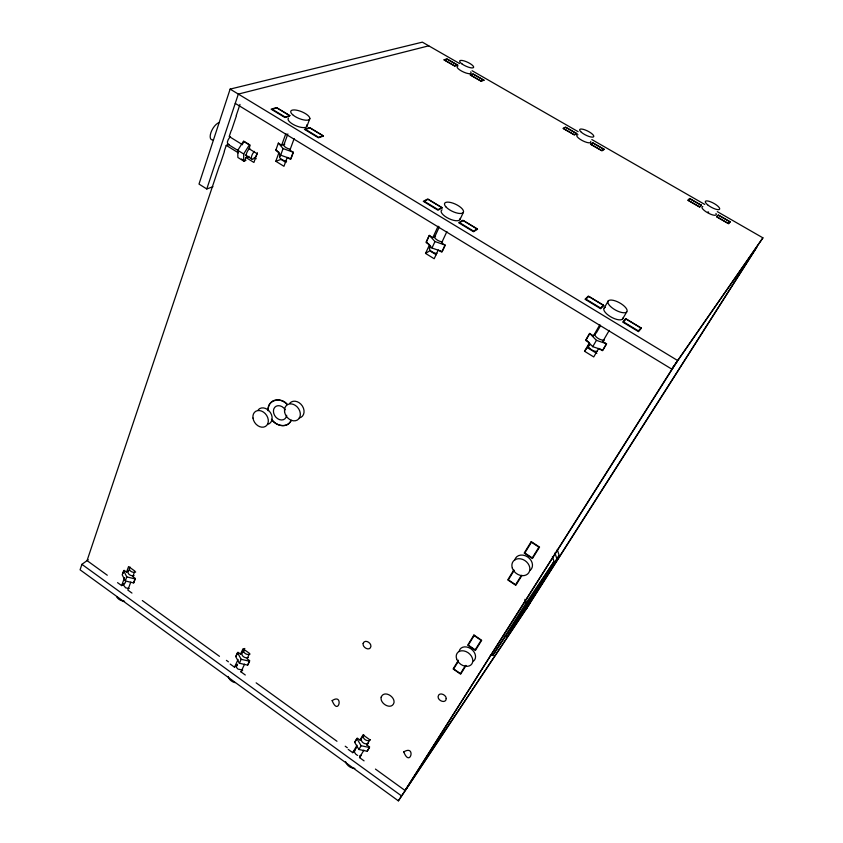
<?xml version="1.0" encoding="UTF-8"?>
<svg xmlns="http://www.w3.org/2000/svg" width="843" height="843" viewBox="0 0 843 843"><rect width="100%" height="100%" fill="white"/><g stroke="black" fill="none" stroke-linecap="round" stroke-linejoin="round"><path stroke-width="1.26" d="M268.2 410.689C266.641 399.772 281.446 396.484 287.263 404.44M354.46 751.524L355.388 749.311M123.668 584.789L124.522 583.377M459.54 63.52L422.354 42.15L230.128 89.105L199.001 184.069L206.777 188.969L212.952 186.724M88.283 559.731L81.908 564.346L80.085 569.815L398.36 800.85L526.854 608.088L757.109 246.767M206.777 188.969L238.337 94.089L428.75 45.828M219.443 165.66L87.061 560.606L107.282 575.232M224.291 151.203L226.251 145.354L228.432 144.659M231.203 130.591L229.212 136.524L242.542 144.733M236.23 115.596L239.981 104.395M219.865 165.133L224.417 151.55M231.625 130.054L236.346 115.976M242.953 143.552L243.764 141.181L250.202 145.144L248.97 148.695L257.02 153.658L253.922 162.467L245.903 157.504L244.691 161.013L241.498 159.032M122.867 573.619L124.069 570.311L126.555 572.102L129.537 569.815M117.535 582.639L121.655 585.611L124.543 577.655M126.555 572.102L128.579 566.559L134.838 571.059L132.804 576.601L135.302 578.393L133.679 582.798M294.154 138.6L289.876 150.223L293.174 152.246L290.519 159.411L287.231 157.399L283.954 166.292L275.809 161.266L279.033 152.372L275.766 150.37L278.359 143.025L283.069 148.579L293.385 152.267L290.951 158.842L280.666 155.175L275.977 149.611M278.359 143.184L281.646 145.196L285.872 133.563M279.528 156.819L280.413 154.417M283.922 144.764L287.874 133.921M125.301 580.943L126.777 576.897L123.647 570.753L122.193 574.789L125.301 580.943L133.658 582.966L135.143 578.941L126.777 576.897M280.666 155.175L283.069 148.579M130.76 582.134L127.83 590.079L131.961 593.072M307.115 125.881L309.855 118.536M235.966 656.497L237.926 652.229L240.54 654.105L244.07 650.596M230.192 664.073L234.502 667.192L238.063 659.479M240.54 654.105L243.026 648.731L249.591 653.451L247.083 658.815L249.707 660.691L247.705 664.958M446.895 231.572L441.553 242.984L445.062 245.123L441.753 252.152L438.265 250.013L434.187 258.738L425.536 253.416L429.561 244.681L426.094 242.552L429.329 235.503L432.817 237.642L434.925 236.377M432.817 237.642L438.097 226.209M429.445 248.253L430.531 245.893M434.366 237.61L439.287 226.957M236.082 666.718L237.547 664.242M239.359 663.23L241.172 659.31L237.484 652.661L235.682 656.581L239.359 663.23L247.684 665.138L249.528 661.239L241.172 659.31M431.974 248.021L434.977 241.541L429.277 235.302L426.305 241.772L431.974 248.021L442.206 251.572L445.241 245.123L434.977 241.541M245.302 675.001L240.972 671.871L244.575 664.168M460.025 219.465L463.439 212.236M604.22 307.937L608.309 300.835M354.924 742.209L357.284 738.089L360.024 740.059L363.828 735.064M348.222 749.406L352.743 752.673L357.032 745.244M360.024 740.059L363.017 734.885L369.908 739.827L366.884 745.001L369.634 746.972L367.232 751.081M609.247 330.382L602.734 341.531L606.454 343.818L602.418 350.688L598.709 348.412L593.735 356.926L584.536 351.268L589.468 342.743L585.769 340.477L589.731 333.586L593.44 335.851L596.549 332.511L600.406 325.851M593.44 335.851L599.889 324.681M584.536 351.268L589.531 344.661M592.745 346.673L596.423 340.34L589.615 333.343L585.98 339.655L592.745 346.673L602.903 350.098L606.612 343.796L596.423 340.34M358.928 749.48L361.11 745.707L356.81 738.521L354.64 742.304L358.928 749.48L367.221 751.271L369.434 747.52L361.11 745.707M364.071 760.86L359.529 757.583L363.87 750.165M622.545 319.023L626.718 311.942A10.79 4.152 28.9 0 0 615.337 300.919A10.79 4.152 28.9 0 0 610.406 306.378A10.79 4.152 28.9 0 0 626.718 311.942M291.162 420.499C287.579 428.328 276.483 426.168 272.184 420.141M458.466 660.217L453.113 668.952L460.647 674.168L466.053 665.454M513.851 569.942L507.739 579.91L515.821 585.316L521.996 575.369M458.076 661.734L453.671 668.92L460.457 673.61L465.536 665.422M514.093 570.49L508.34 579.847L515.621 584.715L521.417 575.369M243.701 161.097L243.669 153.974L249.37 144.922L243.469 141.287L237.779 150.328L237.863 157.472L243.701 161.097L245.966 160.339M398.36 800.85L529.699 603.62M235.25 103.383L671.787 369.129L762.915 237.852L717.298 211.635M375.441 769.079L405.083 790.513L674.368 365.419M676.918 361.773L405.083 790.513M490.32 655.527L492.828 655.369L526.085 602.987L554.009 561.48L552.407 556.528M554.009 561.48L521.743 612.218L492.828 655.369M505.062 635.843L507.012 637.171L559.162 555.442L557.265 549.552M559.162 555.442L507.012 637.171M755.676 248.822L525.221 610.343L527.476 606.96M762.915 237.852L671.787 369.129M359.529 757.583L361.046 755.56M366.884 745.001L368.391 742.978M352.743 752.673L356.557 747.646M237.052 664.632L236.419 666.802M602.734 341.531L604.252 339.834M240.972 671.871L242.721 670.09M230.518 136.577C228.727 138.073 225.281 143.921 228.99 144.49M234.502 667.192L237.146 664.537M121.655 585.611L125.607 582.524M425.536 253.416L429.772 250.814L436.221 254.776M361.036 755.265L359.813 755.686M275.809 161.266L281.004 159.401L286.062 162.509M281.646 145.196L284.765 144.132M245.903 157.504L249.117 156.419M289.107 116.26L284.923 117.525L271.109 109.158L276.42 107.641L289.096 115.301M242.131 670.059L237.926 669.057M129.19 588.477L125.618 587.845L123.668 585.327M356.958 755.065L357.674 755.402M707.972 211.835L708.689 212.236M472.091 70.728L578.15 131.677M591.839 139.548L704.748 204.427M230.128 89.105L677.35 360.351M587.687 347.843L596.823 353.449M254.238 157.536L256.23 158.758M227.663 144.09L243.669 153.974M245.208 154.933L251.794 159M226.251 145.354L238.411 152.868M226.409 660.364L228.421 661.818M345.209 746.224L347.327 747.752M142.319 600.553L219.454 656.318M256.146 682.841L336.968 741.271M81.908 564.346L401.51 795.887M355.672 754.053L356.273 754.601M237.357 668.541L236.609 667.403M355.177 753.452L354.576 752.167M524.873 599.341L526.085 602.987M554.957 552.945L556.865 558.867M604.062 339.866A5.448 2.234 29.2 0 1 597.445 337.969A5.448 2.234 29.2 0 1 595.474 333.723M460.12 218.379A10.358 3.962 25.3 0 1 448.961 218.653A10.358 3.962 25.3 0 1 442.059 209.833M436.853 253.437A5.216 2.15 25.3 0 1 430.562 250.677A5.216 2.15 25.3 0 1 430.531 247.589M290.118 149.211A5.174 1.96 22.1 0 1 284.934 146.808A5.174 1.96 22.1 0 1 284.312 144.29M306.852 124.775A10.2 3.678 22.3 0 1 297.273 126.281A10.2 3.678 22.3 0 1 288.464 118.104M286.599 161.161A5.132 1.992 22 0 1 280.803 158.779A5.132 1.992 22 0 1 280.287 156.029M622.977 318.011A10.748 4.194 29 0 1 610.427 316.652A10.748 4.194 29 0 1 605.306 307.326M597.265 351.289A5.406 2.266 29.2 0 1 590.037 348.633A5.406 2.266 29.2 0 1 590.037 344.829M470.679 71.855A7.682 2.16 25 0 1 463.85 72.182A7.682 2.16 25 0 1 457.738 66.239M716.002 213.479A8.103 2.36 28.7 0 1 708.394 213.184A8.103 2.36 28.7 0 1 702.799 206.535M590.722 141.424A7.84 2.276 26.7 0 1 582.355 140.602A7.84 2.276 26.7 0 1 577.95 134.722M442.575 241.825A5.248 2.107 25.3 0 1 436.2 239.296A5.248 2.107 25.3 0 1 435.578 236.051M213.5 139.78A9.758 4.31 -60.4 0 1 210.866 132.783A9.758 4.31 -60.4 0 1 219.138 122.583M257.421 152.741A5.037 2.044 -60 0 1 253.912 158.558A5.037 2.044 -60 0 1 251.393 157.409A5.037 2.044 -60 0 1 254.46 151.382M124.574 601.259A7.787 5.574 15.4 0 1 116.566 596.623M135.691 572.039A4.067 2.835 16.1 0 1 130.454 570.985A4.067 2.835 16.1 0 1 130.191 567.139M354.882 768.394A8.093 6.175 34.6 0 1 345.577 761.65M370.456 739.606A4.226 3.14 34 0 1 365.124 739.659A4.226 3.14 34 0 1 363.596 734.685M235.06 682.64A7.85 5.933 23.7 0 1 228.179 676.444M250.002 654.126A4.099 3.014 23.9 0 1 244.438 652.809A4.099 3.014 23.9 0 1 244.828 648.457M289.834 403.186A9.094 7.165 53.5 0 1 302.405 406.073A9.094 7.165 53.5 0 1 299.223 417.98M258.264 409.803A8.946 6.923 54 0 1 270.466 412.67A8.946 6.923 54 0 1 267.537 424.335M368.349 743.01A4.215 3.14 34.1 0 1 362.511 742.251A4.215 3.14 34.1 0 1 362.543 737.172M248.116 657.561A4.089 3.014 23.8 0 1 242.615 655.865A4.089 3.014 23.8 0 1 243.501 651.639M134.069 575.558A4.057 2.835 16 0 1 128.895 574.178A4.057 2.835 16 0 1 129.116 570.395M248.074 156.398A5.037 2.065 -60.1 0 1 246.409 153.942A5.037 2.065 -60.1 0 1 249.876 148.284M514.746 560.1A9.61 7.724 37 0 1 527.592 556.907A9.61 7.724 37 0 1 530.173 570.342M459.172 651.186A9.052 6.839 38.3 0 1 470.9 648.773A9.052 6.839 38.3 0 1 473.534 661.081M291.235 420.267A13.878 10.833 53.7 0 1 271.404 419.224M268.158 410.594A13.878 10.833 53.7 0 1 274.407 400.341A13.878 10.833 53.7 0 1 287.273 404.514M286.694 415.304A7.713 6.017 53.7 0 1 277.61 418.676A7.713 6.017 53.7 0 1 274.744 407.327A7.713 6.017 53.7 0 1 285.313 409.814M446.242 698.531C446.052 704.031 437.686 700.912 438.097 696.571C438.781 691.587 446.242 694.558 446.242 698.531M332.142 700.638C338.654 716.95 343.881 692.683 332.142 700.638M363.143 643.399C362.142 647.529 369.75 651.607 370.909 646.539C371.447 642.672 364.703 638.878 363.143 643.399M381.173 697.161C379.571 703.831 391.89 710.638 394.029 702.546C394.861 696.276 383.934 689.964 381.173 697.161M403.765 751.893C410.13 768.289 416.316 744.285 403.765 751.893M473.935 635.011L467.707 645.158L475.389 650.427L481.68 640.301L473.935 635.011M531.227 541.606L524.198 553.071L532.449 558.53L539.552 547.086L531.227 541.606M474.135 635.58L468.276 645.116L475.189 649.858L481.1 640.343L474.135 635.58M531.438 542.228L524.82 552.997L532.249 557.908L538.919 547.16L531.438 542.228M641.333 328.264L638.509 331.636L622.671 322.047L625.601 318.759L641.333 328.264M730.228 221.846L728.647 223.753L716.571 216.799L718.225 214.944L730.228 221.846M640.933 327.874L638.404 330.909L623.525 321.9L626.159 318.939L640.933 327.874M729.796 221.73L728.363 223.437L717.014 216.904L718.499 215.239L729.796 221.73M603.746 305.535L600.648 308.717L585.031 299.254L588.235 296.167L603.746 305.535M701.502 205.323L699.753 207.115L687.804 200.234L689.616 198.495L701.502 205.323M603.367 305.155L600.585 308.011L585.917 299.128L588.793 296.346L603.367 305.155M701.06 205.207L699.479 206.809L688.257 200.349L689.88 198.779L701.06 205.207M477.18 228.874L473.587 231.13L459.614 222.668L463.292 220.476L477.18 228.874M603.799 149.264L601.754 150.56L590.922 144.322L593.029 143.068L603.799 149.264M477.507 229.222L473.524 231.73L458.634 222.721L462.733 220.286L477.507 229.222M604.262 149.401L601.986 150.834L590.458 144.206L592.798 142.804L604.262 149.401M441.858 207.515L438.054 209.612L424.271 201.266L428.16 199.233L441.858 207.515M576.38 133.489L574.199 134.69L563.482 128.526L565.716 127.356L576.38 133.489M442.185 207.863L437.949 210.192L423.27 201.308L427.601 199.043L442.185 207.863M576.844 133.626L574.42 134.964L563.019 128.399L565.495 127.103L576.844 133.626M323.417 136.06L318.401 137.799L304.397 129.316L309.507 127.641L323.417 136.06M483.987 80.222L481.09 81.234L470.078 74.901L473.049 73.931L483.987 80.222M323.143 135.744L318.633 137.314L305.482 129.348L310.066 127.841L323.143 135.744M483.524 80.085L480.9 80.991L470.563 75.038L473.229 74.163L483.524 80.085M289.887 115.639L285.187 117.061L272.215 109.211L276.989 107.841L289.887 115.639M457.317 65.016L454.588 65.838L444.345 59.948L447.127 59.158L457.317 65.016M457.791 65.164L454.756 66.081L443.861 59.811L446.959 58.926L457.791 65.164M446.232 207.209A10.401 3.92 25.4 0 0 462.702 213.005A10.401 3.92 25.4 0 0 453.123 203.205A10.401 3.92 25.4 0 0 446.232 207.209M293.375 115.333A10.242 3.635 22.4 0 0 309.476 119.4A10.242 3.635 22.4 0 0 298.022 110.496A10.242 3.635 22.4 0 0 293.375 115.333M462.196 64.089A7.703 2.139 25 0 0 473.587 67.461A7.703 2.139 25 0 0 464.135 60.917A7.703 2.139 25 0 0 462.196 64.089M707.593 204.796A8.124 2.329 28.6 0 0 719.532 209.296A8.124 2.329 28.6 0 0 710.364 201.73A8.124 2.329 28.6 0 0 707.593 204.796M581.385 132.298A7.861 2.244 26.7 0 0 593.44 136.914A7.861 2.244 26.7 0 0 585.327 130.012A7.861 2.244 26.7 0 0 581.385 132.298M284.544 411.584A9.147 7.187 53.4 0 0 297.273 420.088A9.147 7.187 53.4 0 0 295.408 405.43A9.147 7.187 53.4 0 0 284.544 411.584M252.984 418.065A8.988 6.934 54 0 0 265.419 426.453A8.988 6.934 54 0 0 263.427 412.069A8.988 6.934 54 0 0 252.984 418.065M512.302 568.045A9.663 7.745 37.1 0 0 527.56 574.083A9.663 7.745 37.1 0 0 522.765 559.446A9.663 7.745 37.1 0 0 512.302 568.045M456.653 659.026A9.104 6.849 38.4 0 0 470.773 665.085A9.104 6.849 38.4 0 0 466.084 651.597A9.104 6.849 38.4 0 0 456.653 659.026"/></g></svg>
